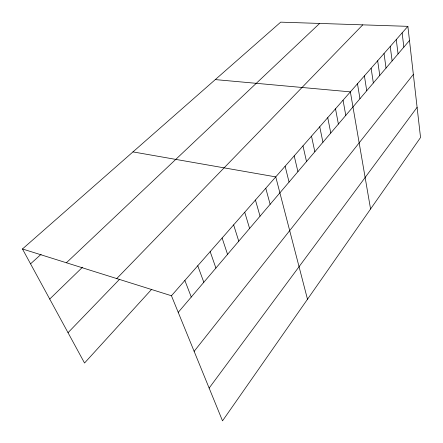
<?xml version="1.0" encoding="UTF-8"?>
<svg xmlns="http://www.w3.org/2000/svg" width="443" height="443" viewBox="0 0 443 443"><rect width="100%" height="100%" fill="white"/><g stroke="black" fill="none" stroke-linecap="round" stroke-linejoin="round"><path stroke-width="0.66" d="M209.14 388.09L417.101 107.339M194.134 351.343L413.347 74.407M178.224 312.365L409.482 40.496M407.87 26.347L420.54 137.513L222.513 420.85L171.441 295.752L407.87 26.347L280.696 22.15L22.46 248.972L84.535 363.022L151.7 289.273M68.028 332.687L119.582 279.267M116.742 278.575L362.756 24.858M49.721 299.058L82.548 267.195M66.389 262.765L319.636 23.435M30.55 263.84L41.116 254.276M215.292 79.596L350.369 91.867L370.57 209.013M132.972 151.899L275.751 176.89L307.497 299.258M22.46 248.972L171.441 295.752M184.858 280.458L191.271 297.026M197.761 265.761L203.819 282.269M210.17 251.618L215.902 268.065M222.12 238.007L227.547 254.382M233.633 224.889L238.766 241.186M244.73 212.241L249.592 228.461M255.434 200.042L260.041 216.173M265.772 188.264L270.136 204.306M285.12 166.214L289.052 182.073M294.191 155.881L297.923 171.646M302.979 145.869L306.517 161.54M311.49 136.173L314.851 151.744M319.741 126.77L322.93 142.242M327.742 117.65L330.777 133.022M335.506 108.801L338.391 124.073M343.048 100.212L345.784 115.379M357.484 83.76L359.949 98.723M364.401 75.88L366.738 90.743M371.123 68.222L373.344 82.979M377.663 60.769L379.773 75.421M384.031 53.514L386.03 68.067M390.228 46.454L392.121 60.901M396.263 39.577L398.058 53.924M402.139 32.876L403.844 47.124"/></g></svg>
